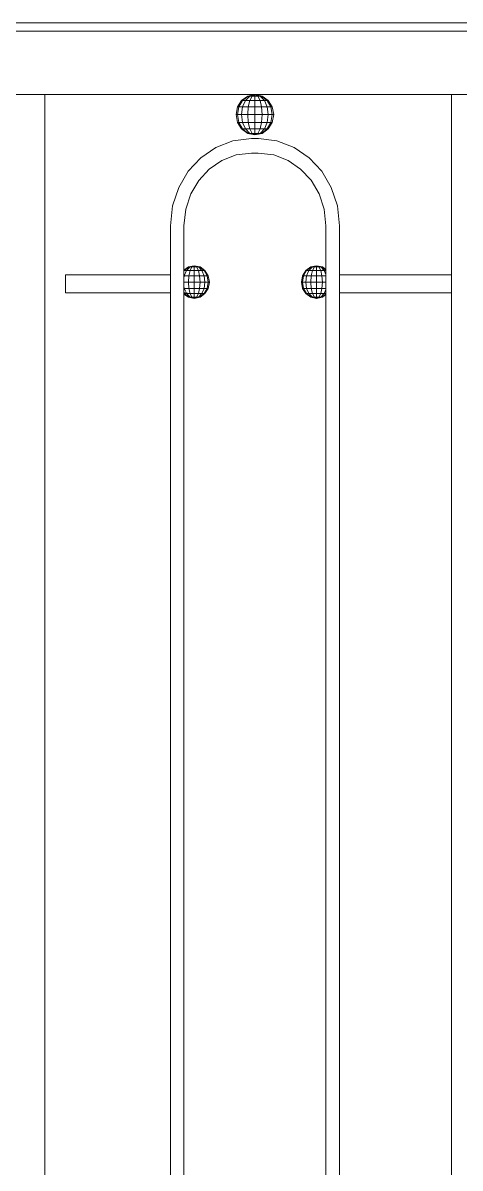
# Model space of a CAD drawing. Header units: millimetres. Extents: x 1832547 to 2001569, y -558009 to -417808.
# Drawn here: x 1952958 to 1953202, y -523340 to -522700 of the extents above; entities that cross this region are included whole.
import ezdxf

# ---------------------------------------------------------------- set-up
doc = ezdxf.new("R2010")
doc.units = ezdxf.units.MM
doc.header["$MEASUREMENT"] = 0
doc.layers.add('CA_manh 08', color=8, linetype='CONTINUOUS', lineweight=9)

msp = doc.modelspace()

# ---------------------------------------------------------------- linework, layer by layer
at = {"layer": 'CA_manh 08'}
for p, q in [((1954544.86, -522700.23), (1949274.75, -522700.23)), ((1949274.75, -522704.81), (1954544.86, -522704.81)), ((1950849.1, -522740.23), (1953667.69, -522740.23)), ((1952969.9, -522740.23), (1952969.9, -523473.59)), ((1953087.43, -522740.23), (1952969.9, -522740.23)), ((1953080, -522743.53), (1953083.41, -522741.09)), ((1953080.56, -522743.53), (1953083.72, -522741.09)), ((1953082.18, -522743.53), (1953084.59, -522741.09)), ((1953083.41, -522741.09), (1953087.43, -522740.23)), ((1953083.72, -522741.09), (1953083.41, -522741.09)), ((1953083.72, -522741.09), (1953087.43, -522740.23)), ((1953084.59, -522741.09), (1953083.72, -522741.09)), ((1953084.59, -522741.09), (1953087.43, -522740.23)), ((1953085.89, -522741.09), (1953084.59, -522741.09)), ((1953084.59, -522743.53), (1953085.89, -522741.09)), ((1953085.89, -522741.09), (1953087.43, -522740.23)), ((1953087.43, -522741.09), (1953085.89, -522741.09)), ((1953087.43, -522740.23), (1953087.43, -522741.09)), ((1953088.97, -522741.09), (1953087.43, -522740.23)), ((1953090.28, -522741.09), (1953087.43, -522740.23)), ((1953091.15, -522741.09), (1953087.43, -522740.23)), ((1953091.46, -522741.09), (1953087.43, -522740.23)), ((1953197.45, -522740.23), (1953087.43, -522740.23)), ((1953087.43, -522741.09), (1953088.97, -522741.09)), ((1953087.43, -522741.09), (1953087.43, -522743.53)), ((1953088.97, -522741.09), (1953090.28, -522741.09)), ((1953090.28, -522743.53), (1953088.97, -522741.09)), ((1953090.28, -522741.09), (1953091.15, -522741.09)), ((1953092.69, -522743.53), (1953090.28, -522741.09)), ((1953091.15, -522741.09), (1953091.46, -522741.09)), ((1953094.3, -522743.53), (1953091.15, -522741.09)), ((1953094.87, -522743.53), (1953091.46, -522741.09)), ((1953206.91, -522740.23), (1953197.45, -522740.23)), ((1953197.45, -522841), (1953197.45, -522740.23)), ((1953076.92, -522751.52), (1953077.72, -522747.2)), ((1953077.72, -522747.2), (1953080, -522743.53)), ((1953078.46, -522747.2), (1953077.72, -522747.2)), ((1953077.72, -522751.52), (1953078.46, -522747.2)), ((1953078.46, -522747.2), (1953080.56, -522743.53)), ((1953080.56, -522747.2), (1953078.46, -522747.2)), ((1953080.56, -522743.53), (1953080, -522743.53)), ((1953080, -522751.52), (1953080.56, -522747.2)), ((1953082.18, -522743.53), (1953080.56, -522743.53)), ((1953080.56, -522747.2), (1953082.18, -522743.53)), ((1953083.72, -522747.2), (1953080.56, -522747.2)), ((1953084.59, -522743.53), (1953082.18, -522743.53)), ((1953083.41, -522751.52), (1953083.72, -522747.2)), ((1953083.72, -522747.2), (1953084.59, -522743.53)), ((1953087.43, -522747.2), (1953083.72, -522747.2)), ((1953087.43, -522743.53), (1953084.59, -522743.53)), ((1953090.28, -522743.53), (1953087.43, -522743.53)), ((1953087.43, -522743.53), (1953087.43, -522747.2)), ((1953091.15, -522747.2), (1953087.43, -522747.2)), ((1953087.43, -522747.2), (1953087.43, -522751.52)), ((1953092.69, -522743.53), (1953090.28, -522743.53)), ((1953091.15, -522747.2), (1953090.28, -522743.53)), ((1953094.3, -522747.2), (1953091.15, -522747.2)), ((1953091.46, -522751.52), (1953091.15, -522747.2)), ((1953094.3, -522743.53), (1953092.69, -522743.53)), ((1953094.3, -522747.2), (1953092.69, -522743.53)), ((1953094.87, -522743.53), (1953094.3, -522743.53)), ((1953096.41, -522747.2), (1953094.3, -522743.53)), ((1953096.41, -522747.2), (1953094.3, -522747.2)), ((1953094.87, -522751.52), (1953094.3, -522747.2)), ((1953097.15, -522747.2), (1953094.87, -522743.53)), ((1953097.15, -522747.2), (1953096.41, -522747.2)), ((1953097.15, -522751.52), (1953096.41, -522747.2)), ((1953097.95, -522751.52), (1953097.15, -522747.2)), ((1953077.72, -522751.52), (1953076.92, -522751.52)), ((1953077.72, -522755.84), (1953076.92, -522751.52)), ((1953080, -522751.52), (1953077.72, -522751.52)), ((1953078.46, -522755.84), (1953077.72, -522751.52)), ((1953083.41, -522751.52), (1953080, -522751.52)), ((1953080.56, -522755.84), (1953080, -522751.52)), ((1953087.43, -522751.52), (1953083.41, -522751.52)), ((1953083.72, -522755.84), (1953083.41, -522751.52)), ((1953091.46, -522751.52), (1953087.43, -522751.52)), ((1953087.43, -522751.52), (1953087.43, -522755.84)), ((1953091.15, -522755.84), (1953091.46, -522751.52)), ((1953094.87, -522751.52), (1953091.46, -522751.52)), ((1953094.3, -522755.84), (1953094.87, -522751.52)), ((1953097.15, -522751.52), (1953094.87, -522751.52)), ((1953096.41, -522755.84), (1953097.15, -522751.52)), ((1953097.95, -522751.52), (1953097.15, -522751.52)), ((1953097.15, -522755.84), (1953097.95, -522751.52)), ((1953078.46, -522755.84), (1953077.72, -522755.84)), ((1953080, -522759.51), (1953077.72, -522755.84)), ((1953080.56, -522755.84), (1953078.46, -522755.84)), ((1953080.56, -522759.51), (1953078.46, -522755.84)), ((1953080.56, -522759.51), (1953080, -522759.51)), ((1953083.41, -522761.96), (1953080, -522759.51)), ((1953083.72, -522755.84), (1953080.56, -522755.84)), ((1953082.18, -522759.51), (1953080.56, -522755.84)), ((1953082.18, -522759.51), (1953080.56, -522759.51)), ((1953083.72, -522761.96), (1953080.56, -522759.51)), ((1953084.59, -522759.51), (1953082.18, -522759.51)), ((1953084.59, -522761.96), (1953082.18, -522759.51)), ((1953087.43, -522755.84), (1953083.72, -522755.84)), ((1953084.59, -522759.51), (1953083.72, -522755.84)), ((1953087.43, -522759.51), (1953084.59, -522759.51)), ((1953085.89, -522761.96), (1953084.59, -522759.51)), ((1953091.15, -522755.84), (1953087.43, -522755.84)), ((1953087.43, -522755.84), (1953087.43, -522759.51)), ((1953090.28, -522759.51), (1953087.43, -522759.51)), ((1953087.43, -522759.51), (1953087.43, -522761.96)), ((1953088.97, -522761.96), (1953090.28, -522759.51)), ((1953090.28, -522759.51), (1953091.15, -522755.84)), ((1953092.69, -522759.51), (1953090.28, -522759.51)), ((1953090.28, -522761.96), (1953092.69, -522759.51)), ((1953094.3, -522755.84), (1953091.15, -522755.84)), ((1953091.15, -522761.96), (1953094.3, -522759.51)), ((1953091.46, -522761.96), (1953094.87, -522759.51)), ((1953092.69, -522759.51), (1953094.3, -522755.84)), ((1953094.3, -522759.51), (1953092.69, -522759.51)), ((1953096.41, -522755.84), (1953094.3, -522755.84)), ((1953094.3, -522759.51), (1953096.41, -522755.84)), ((1953094.87, -522759.51), (1953094.3, -522759.51)), ((1953094.87, -522759.51), (1953097.15, -522755.84)), ((1953097.15, -522755.84), (1953096.41, -522755.84)), ((1953075.14, -522766.14), (1953065.59, -522769.81)), ((1953085.55, -522764.85), (1953075.14, -522766.14)), ((1953083.72, -522761.96), (1953083.41, -522761.96)), ((1953087.43, -522762.82), (1953083.41, -522761.96)), ((1953084.59, -522761.96), (1953083.72, -522761.96)), ((1953087.43, -522762.82), (1953083.72, -522761.96)), ((1953085.89, -522761.96), (1953084.59, -522761.96)), ((1953087.43, -522762.82), (1953084.59, -522761.96)), ((1953089.33, -522764.85), (1953085.55, -522764.85)), ((1953087.43, -522761.96), (1953085.89, -522761.96)), ((1953087.43, -522762.82), (1953085.89, -522761.96)), ((1953088.97, -522761.96), (1953087.43, -522761.96)), ((1953087.43, -522761.96), (1953087.43, -522762.82)), ((1953087.43, -522762.82), (1953091.46, -522761.96)), ((1953087.43, -522762.82), (1953091.15, -522761.96)), ((1953087.43, -522762.82), (1953090.28, -522761.96)), ((1953087.43, -522762.82), (1953088.97, -522761.96)), ((1953090.28, -522761.96), (1953088.97, -522761.96)), ((1953099.73, -522766.14), (1953089.33, -522764.85)), ((1953091.15, -522761.96), (1953090.28, -522761.96)), ((1953091.15, -522761.96), (1953091.46, -522761.96)), ((1953109.29, -522769.81), (1953099.73, -522766.14)), ((1953065.59, -522769.81), (1953057.16, -522775.57)), ((1953076.9, -522774.06), (1953085.58, -522772.98)), ((1953085.58, -522772.98), (1953089.3, -522772.98)), ((1953089.3, -522772.98), (1953097.97, -522774.06)), ((1953117.72, -522775.57), (1953109.29, -522769.81)), ((1953057.16, -522775.57), (1953050.13, -522783.13)), ((1953061.9, -522781.92), (1953068.93, -522777.12)), ((1953068.93, -522777.12), (1953076.9, -522774.06)), ((1953097.97, -522774.06), (1953105.94, -522777.12)), ((1953105.94, -522777.12), (1953112.97, -522781.92)), ((1953124.75, -522783.13), (1953117.72, -522775.57)), ((1953050.13, -522783.13), (1953044.77, -522792.18)), ((1953056.04, -522788.23), (1953061.9, -522781.92)), ((1953112.97, -522781.92), (1953118.84, -522788.22)), ((1953130.11, -522792.18), (1953124.75, -522783.13)), ((1953044.77, -522792.18), (1953041.35, -522802.45)), ((1953051.56, -522795.78), (1953056.04, -522788.23)), ((1953118.84, -522788.22), (1953123.31, -522795.77)), ((1953133.53, -522802.45), (1953130.11, -522792.18)), ((1953048.71, -522804.34), (1953051.56, -522795.78)), ((1953123.31, -522795.77), (1953126.16, -522804.33)), ((1953041.35, -522802.45), (1953040.15, -522813.62)), ((1953047.71, -522813.65), (1953048.71, -522804.34)), ((1953126.16, -522804.33), (1953127.16, -522813.65)), ((1953134.73, -522813.62), (1953133.53, -522802.45)), ((1953040.15, -522841), (1953040.15, -522813.62)), ((1953047.71, -522813.65), (1953047.71, -522838.46)), ((1953127.16, -522838.1), (1953127.16, -522813.65)), ((1953134.73, -522813.62), (1953134.73, -522841)), ((1953047.71, -522838.46), (1953050.21, -522836.67)), ((1953047.91, -522838.65), (1953050.46, -522836.67)), ((1953049.21, -522838.65), (1953051.16, -522836.67)), ((1953050.21, -522836.67), (1953053.47, -522835.97)), ((1953050.46, -522836.67), (1953050.21, -522836.67)), ((1953050.46, -522836.67), (1953053.47, -522835.97)), ((1953051.16, -522836.67), (1953050.46, -522836.67)), ((1953051.16, -522836.67), (1953053.47, -522835.97)), ((1953052.22, -522836.67), (1953051.16, -522836.67)), ((1953051.16, -522838.65), (1953052.22, -522836.67)), ((1953052.22, -522836.67), (1953053.47, -522835.97)), ((1953053.47, -522836.67), (1953052.22, -522836.67)), ((1953053.47, -522835.97), (1953053.47, -522836.67)), ((1953054.71, -522836.67), (1953053.47, -522835.97)), ((1953056.73, -522836.67), (1953053.47, -522835.97)), ((1953056.48, -522836.67), (1953053.47, -522835.97)), ((1953055.77, -522836.67), (1953053.47, -522835.97)), ((1953053.47, -522836.67), (1953054.71, -522836.67)), ((1953053.47, -522836.67), (1953053.47, -522838.65)), ((1953055.77, -522836.67), (1953054.71, -522836.67)), ((1953055.77, -522838.65), (1953054.71, -522836.67)), ((1953056.48, -522836.67), (1953055.77, -522836.67)), ((1953057.72, -522838.65), (1953055.77, -522836.67)), ((1953056.73, -522836.67), (1953056.48, -522836.67)), ((1953059.03, -522838.65), (1953056.48, -522836.67)), ((1953059.49, -522838.65), (1953056.73, -522836.67)), ((1953115.89, -522838.65), (1953118.65, -522836.67)), ((1953116.35, -522838.65), (1953118.9, -522836.67)), ((1953117.66, -522838.65), (1953119.61, -522836.67)), ((1953118.65, -522836.67), (1953121.91, -522835.97)), ((1953118.9, -522836.67), (1953118.65, -522836.67)), ((1953118.9, -522836.67), (1953121.91, -522835.97)), ((1953119.61, -522836.67), (1953118.9, -522836.67)), ((1953119.61, -522836.67), (1953121.91, -522835.97)), ((1953120.67, -522836.67), (1953119.61, -522836.67)), ((1953119.61, -522838.65), (1953120.67, -522836.67)), ((1953120.67, -522836.67), (1953121.91, -522835.97)), ((1953121.91, -522836.67), (1953120.67, -522836.67)), ((1953121.91, -522835.97), (1953121.91, -522836.67)), ((1953123.16, -522836.67), (1953121.91, -522835.97)), ((1953125.17, -522836.67), (1953121.91, -522835.97)), ((1953124.92, -522836.67), (1953121.91, -522835.97)), ((1953124.22, -522836.67), (1953121.91, -522835.97)), ((1953121.91, -522836.67), (1953123.16, -522836.67)), ((1953121.91, -522836.67), (1953121.91, -522838.65)), ((1953124.22, -522836.67), (1953123.16, -522836.67)), ((1953124.22, -522838.65), (1953123.16, -522836.67)), ((1953124.92, -522836.67), (1953124.22, -522836.67)), ((1953126.17, -522838.65), (1953124.22, -522836.67)), ((1953125.17, -522836.67), (1953124.92, -522836.67)), ((1953127.16, -522838.41), (1953124.92, -522836.67)), ((1953127.16, -522838.1), (1953125.17, -522836.67)), ((1953040.15, -522841), (1952981.54, -522841)), ((1952981.54, -522841), (1952981.54, -522851.16)), ((1953040.15, -522841), (1953040.15, -522851.16)), ((1953047.71, -522838.65), (1953047.71, -522838.46)), ((1953047.91, -522838.65), (1953047.71, -522838.65)), ((1953047.71, -522838.99), (1953047.91, -522838.65)), ((1953047.71, -522838.99), (1953047.71, -522838.65)), ((1953047.71, -522841), (1953047.71, -522838.99)), ((1953047.83, -522841), (1953047.71, -522841)), ((1953047.71, -522841.62), (1953047.71, -522841)), ((1953047.91, -522841.62), (1953047.71, -522841.62)), ((1953047.71, -522843.09), (1953047.91, -522841.62)), ((1953047.71, -522843.09), (1953047.71, -522841.62)), ((1953047.71, -522845.12), (1953047.71, -522843.09)), ((1953049.21, -522838.65), (1953047.91, -522838.65)), ((1953047.91, -522841.62), (1953049.21, -522838.65)), ((1953050.46, -522841.62), (1953047.91, -522841.62)), ((1953051.16, -522838.65), (1953049.21, -522838.65)), ((1953050.21, -522845.12), (1953050.46, -522841.62)), ((1953050.46, -522841.62), (1953051.16, -522838.65)), ((1953053.47, -522841.62), (1953050.46, -522841.62)), ((1953053.47, -522838.65), (1953051.16, -522838.65)), ((1953055.77, -522838.65), (1953053.47, -522838.65)), ((1953053.47, -522838.65), (1953053.47, -522841.62)), ((1953056.48, -522841.62), (1953053.47, -522841.62)), ((1953053.47, -522841.62), (1953053.47, -522845.12)), ((1953057.72, -522838.65), (1953055.77, -522838.65)), ((1953056.48, -522841.62), (1953055.77, -522838.65)), ((1953059.03, -522841.62), (1953056.48, -522841.62)), ((1953056.73, -522845.12), (1953056.48, -522841.62)), ((1953059.03, -522838.65), (1953057.72, -522838.65)), ((1953059.03, -522841.62), (1953057.72, -522838.65)), ((1953059.03, -522838.65), (1953059.49, -522838.65)), ((1953060.73, -522841.62), (1953059.03, -522838.65)), ((1953060.73, -522841.62), (1953059.03, -522841.62)), ((1953059.49, -522845.12), (1953059.03, -522841.62)), ((1953061.33, -522841.62), (1953059.49, -522838.65)), ((1953061.33, -522841.62), (1953060.73, -522841.62)), ((1953061.33, -522845.12), (1953060.73, -522841.62)), ((1953061.98, -522845.12), (1953061.33, -522841.62)), ((1953113.4, -522845.12), (1953114.05, -522841.62)), ((1953114.05, -522841.62), (1953115.89, -522838.65)), ((1953114.65, -522841.62), (1953114.05, -522841.62)), ((1953114.05, -522845.12), (1953114.65, -522841.62)), ((1953114.65, -522841.62), (1953116.35, -522838.65)), ((1953116.35, -522841.62), (1953114.65, -522841.62)), ((1953116.35, -522838.65), (1953115.89, -522838.65)), ((1953115.89, -522845.12), (1953116.35, -522841.62)), ((1953117.66, -522838.65), (1953116.35, -522838.65)), ((1953116.35, -522841.62), (1953117.66, -522838.65)), ((1953118.9, -522841.62), (1953116.35, -522841.62)), ((1953119.61, -522838.65), (1953117.66, -522838.65)), ((1953118.65, -522845.12), (1953118.9, -522841.62)), ((1953118.9, -522841.62), (1953119.61, -522838.65)), ((1953121.91, -522841.62), (1953118.9, -522841.62)), ((1953121.91, -522838.65), (1953119.61, -522838.65)), ((1953124.22, -522838.65), (1953121.91, -522838.65)), ((1953121.91, -522838.65), (1953121.91, -522841.62)), ((1953124.92, -522841.62), (1953121.91, -522841.62)), ((1953121.91, -522841.62), (1953121.91, -522845.12)), ((1953126.17, -522838.65), (1953124.22, -522838.65)), ((1953124.92, -522841.62), (1953124.22, -522838.65)), ((1953127.16, -522841.62), (1953124.92, -522841.62)), ((1953125.17, -522845.12), (1953124.92, -522841.62)), ((1953127.16, -522838.65), (1953126.17, -522838.65)), ((1953127.16, -522840.92), (1953126.17, -522838.65)), ((1953127.16, -522838.41), (1953127.16, -522838.1)), ((1953127.16, -522838.41), (1953127.16, -522838.65)), ((1953127.16, -522838.65), (1953127.16, -522840.92)), ((1953127.16, -522840.92), (1953127.16, -522841.62)), ((1953127.16, -522841.62), (1953127.16, -522845.12)), ((1953197.45, -522841), (1953134.73, -522841)), ((1953134.73, -522841), (1953134.73, -522851.16)), ((1953197.45, -522841), (1953197.45, -522851.16)), ((1953050.21, -522845.12), (1953047.71, -522845.12)), ((1953047.71, -522847.14), (1953047.71, -522845.12)), ((1953047.91, -522848.61), (1953047.71, -522847.14)), ((1953047.71, -522848.61), (1953047.71, -522847.14)), ((1953047.91, -522848.61), (1953047.71, -522848.61)), ((1953047.71, -522851.16), (1953047.71, -522848.61)), ((1953050.46, -522848.61), (1953047.91, -522848.61)), ((1953048.7, -522850.42), (1953047.91, -522848.61)), ((1953053.47, -522845.12), (1953050.21, -522845.12)), ((1953050.46, -522848.61), (1953050.21, -522845.12)), ((1953053.47, -522848.61), (1953050.46, -522848.61)), ((1953051.16, -522851.58), (1953050.46, -522848.61)), ((1953056.73, -522845.12), (1953053.47, -522845.12)), ((1953053.47, -522845.12), (1953053.47, -522848.61)), ((1953056.48, -522848.61), (1953053.47, -522848.61)), ((1953053.47, -522848.61), (1953053.47, -522851.58)), ((1953055.77, -522851.58), (1953056.48, -522848.61)), ((1953056.48, -522848.61), (1953056.73, -522845.12)), ((1953059.03, -522848.61), (1953056.48, -522848.61)), ((1953059.49, -522845.12), (1953056.73, -522845.12)), ((1953057.72, -522851.58), (1953059.03, -522848.61)), ((1953059.03, -522848.61), (1953059.49, -522845.12)), ((1953060.73, -522848.61), (1953059.03, -522848.61)), ((1953059.03, -522851.58), (1953060.73, -522848.61)), ((1953061.33, -522845.12), (1953059.49, -522845.12)), ((1953059.49, -522851.58), (1953061.33, -522848.61)), ((1953060.73, -522848.61), (1953061.33, -522845.12)), ((1953061.33, -522848.61), (1953060.73, -522848.61)), ((1953061.98, -522845.12), (1953061.33, -522845.12)), ((1953061.33, -522848.61), (1953061.98, -522845.12)), ((1953114.05, -522845.12), (1953113.4, -522845.12)), ((1953114.05, -522848.61), (1953113.4, -522845.12)), ((1953115.89, -522845.12), (1953114.05, -522845.12)), ((1953114.65, -522848.61), (1953114.05, -522845.12)), ((1953114.65, -522848.61), (1953114.05, -522848.61)), ((1953115.89, -522851.58), (1953114.05, -522848.61)), ((1953116.35, -522848.61), (1953114.65, -522848.61)), ((1953116.35, -522851.58), (1953114.65, -522848.61)), ((1953118.65, -522845.12), (1953115.89, -522845.12)), ((1953116.35, -522848.61), (1953115.89, -522845.12)), ((1953118.9, -522848.61), (1953116.35, -522848.61)), ((1953117.66, -522851.58), (1953116.35, -522848.61)), ((1953121.91, -522845.12), (1953118.65, -522845.12)), ((1953118.9, -522848.61), (1953118.65, -522845.12)), ((1953121.91, -522848.61), (1953118.9, -522848.61)), ((1953119.61, -522851.58), (1953118.9, -522848.61)), ((1953125.17, -522845.12), (1953121.91, -522845.12)), ((1953121.91, -522845.12), (1953121.91, -522848.61)), ((1953124.92, -522848.61), (1953121.91, -522848.61)), ((1953121.91, -522848.61), (1953121.91, -522851.58)), ((1953124.22, -522851.58), (1953124.92, -522848.61)), ((1953124.92, -522848.61), (1953125.17, -522845.12)), ((1953127.16, -522848.61), (1953124.92, -522848.61)), ((1953127.16, -522845.12), (1953125.17, -522845.12)), ((1953126.17, -522851.58), (1953127.16, -522849.32)), ((1953127.16, -522845.12), (1953127.16, -522848.61)), ((1953127.16, -522848.61), (1953127.16, -522849.32)), ((1953127.16, -522849.32), (1953127.16, -522851.58)), ((1952981.54, -522851.16), (1953040.15, -522851.16)), ((1953040.15, -523363.43), (1953040.15, -522851.16)), ((1953047.71, -522851.16), (1953049.02, -522851.16)), ((1953047.71, -522851.25), (1953047.71, -522851.16)), ((1953047.91, -522851.58), (1953047.71, -522851.25)), ((1953047.71, -522851.58), (1953047.71, -522851.25)), ((1953047.91, -522851.58), (1953047.71, -522851.58)), ((1953047.71, -522851.77), (1953047.71, -522851.58)), ((1953047.71, -522851.77), (1953047.71, -523361.66)), ((1953050.21, -522853.56), (1953047.71, -522851.77)), ((1953049.21, -522851.58), (1953047.91, -522851.58)), ((1953050.46, -522853.56), (1953047.91, -522851.58)), ((1953049.21, -522851.58), (1953049.02, -522851.16)), ((1953049.02, -522851.16), (1953049.51, -522851.16)), ((1953051.16, -522851.58), (1953049.21, -522851.58)), ((1953051.16, -522853.56), (1953049.21, -522851.58)), ((1953050.46, -522853.56), (1953050.21, -522853.56)), ((1953053.47, -522854.26), (1953050.21, -522853.56)), ((1953051.16, -522853.56), (1953050.46, -522853.56)), ((1953053.47, -522854.26), (1953050.46, -522853.56)), ((1953053.47, -522851.58), (1953051.16, -522851.58)), ((1953052.22, -522853.56), (1953051.16, -522851.58)), ((1953052.22, -522853.56), (1953051.16, -522853.56)), ((1953053.47, -522854.26), (1953051.16, -522853.56)), ((1953053.47, -522853.56), (1953052.22, -522853.56)), ((1953053.47, -522854.26), (1953052.22, -522853.56)), ((1953055.77, -522851.58), (1953053.47, -522851.58)), ((1953053.47, -522851.58), (1953053.47, -522853.56)), ((1953054.71, -522853.56), (1953053.47, -522853.56)), ((1953053.47, -522853.56), (1953053.47, -522854.26)), ((1953053.47, -522854.26), (1953056.73, -522853.56)), ((1953053.47, -522854.26), (1953056.48, -522853.56)), ((1953053.47, -522854.26), (1953055.77, -522853.56)), ((1953053.47, -522854.26), (1953054.71, -522853.56)), ((1953054.71, -522853.56), (1953055.77, -522851.58)), ((1953055.77, -522853.56), (1953054.71, -522853.56)), ((1953057.72, -522851.58), (1953055.77, -522851.58)), ((1953055.77, -522853.56), (1953057.72, -522851.58)), ((1953056.48, -522853.56), (1953055.77, -522853.56)), ((1953056.48, -522853.56), (1953059.03, -522851.58)), ((1953056.48, -522853.56), (1953056.73, -522853.56)), ((1953056.73, -522853.56), (1953059.49, -522851.58)), ((1953059.03, -522851.58), (1953057.72, -522851.58)), ((1953059.49, -522851.58), (1953059.03, -522851.58)), ((1953116.35, -522851.58), (1953115.89, -522851.58)), ((1953118.65, -522853.56), (1953115.89, -522851.58)), ((1953117.66, -522851.58), (1953116.35, -522851.58)), ((1953118.9, -522853.56), (1953116.35, -522851.58)), ((1953119.61, -522851.58), (1953117.66, -522851.58)), ((1953119.61, -522853.56), (1953117.66, -522851.58)), ((1953118.9, -522853.56), (1953118.65, -522853.56)), ((1953121.91, -522854.26), (1953118.65, -522853.56)), ((1953119.61, -522853.56), (1953118.9, -522853.56)), ((1953121.91, -522854.26), (1953118.9, -522853.56)), ((1953121.91, -522851.58), (1953119.61, -522851.58)), ((1953120.67, -522853.56), (1953119.61, -522851.58)), ((1953120.67, -522853.56), (1953119.61, -522853.56)), ((1953121.91, -522854.26), (1953119.61, -522853.56)), ((1953121.91, -522853.56), (1953120.67, -522853.56)), ((1953121.91, -522854.26), (1953120.67, -522853.56)), ((1953124.22, -522851.58), (1953121.91, -522851.58)), ((1953121.91, -522851.58), (1953121.91, -522853.56)), ((1953123.16, -522853.56), (1953121.91, -522853.56)), ((1953121.91, -522853.56), (1953121.91, -522854.26)), ((1953121.91, -522854.26), (1953125.17, -522853.56)), ((1953121.91, -522854.26), (1953124.92, -522853.56)), ((1953121.91, -522854.26), (1953124.22, -522853.56)), ((1953121.91, -522854.26), (1953123.16, -522853.56)), ((1953123.16, -522853.56), (1953124.22, -522851.58)), ((1953124.22, -522853.56), (1953123.16, -522853.56)), ((1953126.17, -522851.58), (1953124.22, -522851.58)), ((1953124.22, -522853.56), (1953126.17, -522851.58)), ((1953124.92, -522853.56), (1953124.22, -522853.56)), ((1953124.92, -522853.56), (1953127.16, -522851.82)), ((1953124.92, -522853.56), (1953125.17, -522853.56)), ((1953125.17, -522853.56), (1953127.16, -522852.13)), ((1953127.16, -522851.58), (1953126.17, -522851.58)), ((1953127.16, -522851.58), (1953127.16, -522851.82)), ((1953127.16, -522852.13), (1953127.16, -522851.82)), ((1953127.16, -522852.13), (1953127.16, -523368.32)), ((1953134.73, -522851.16), (1953197.45, -522851.16)), ((1953134.73, -522851.16), (1953134.73, -523363.43)), ((1953197.45, -523363.43), (1953197.45, -522851.16))]:
    msp.add_line(p, q, dxfattribs=at)

doc.saveas('drawing.dxf')
